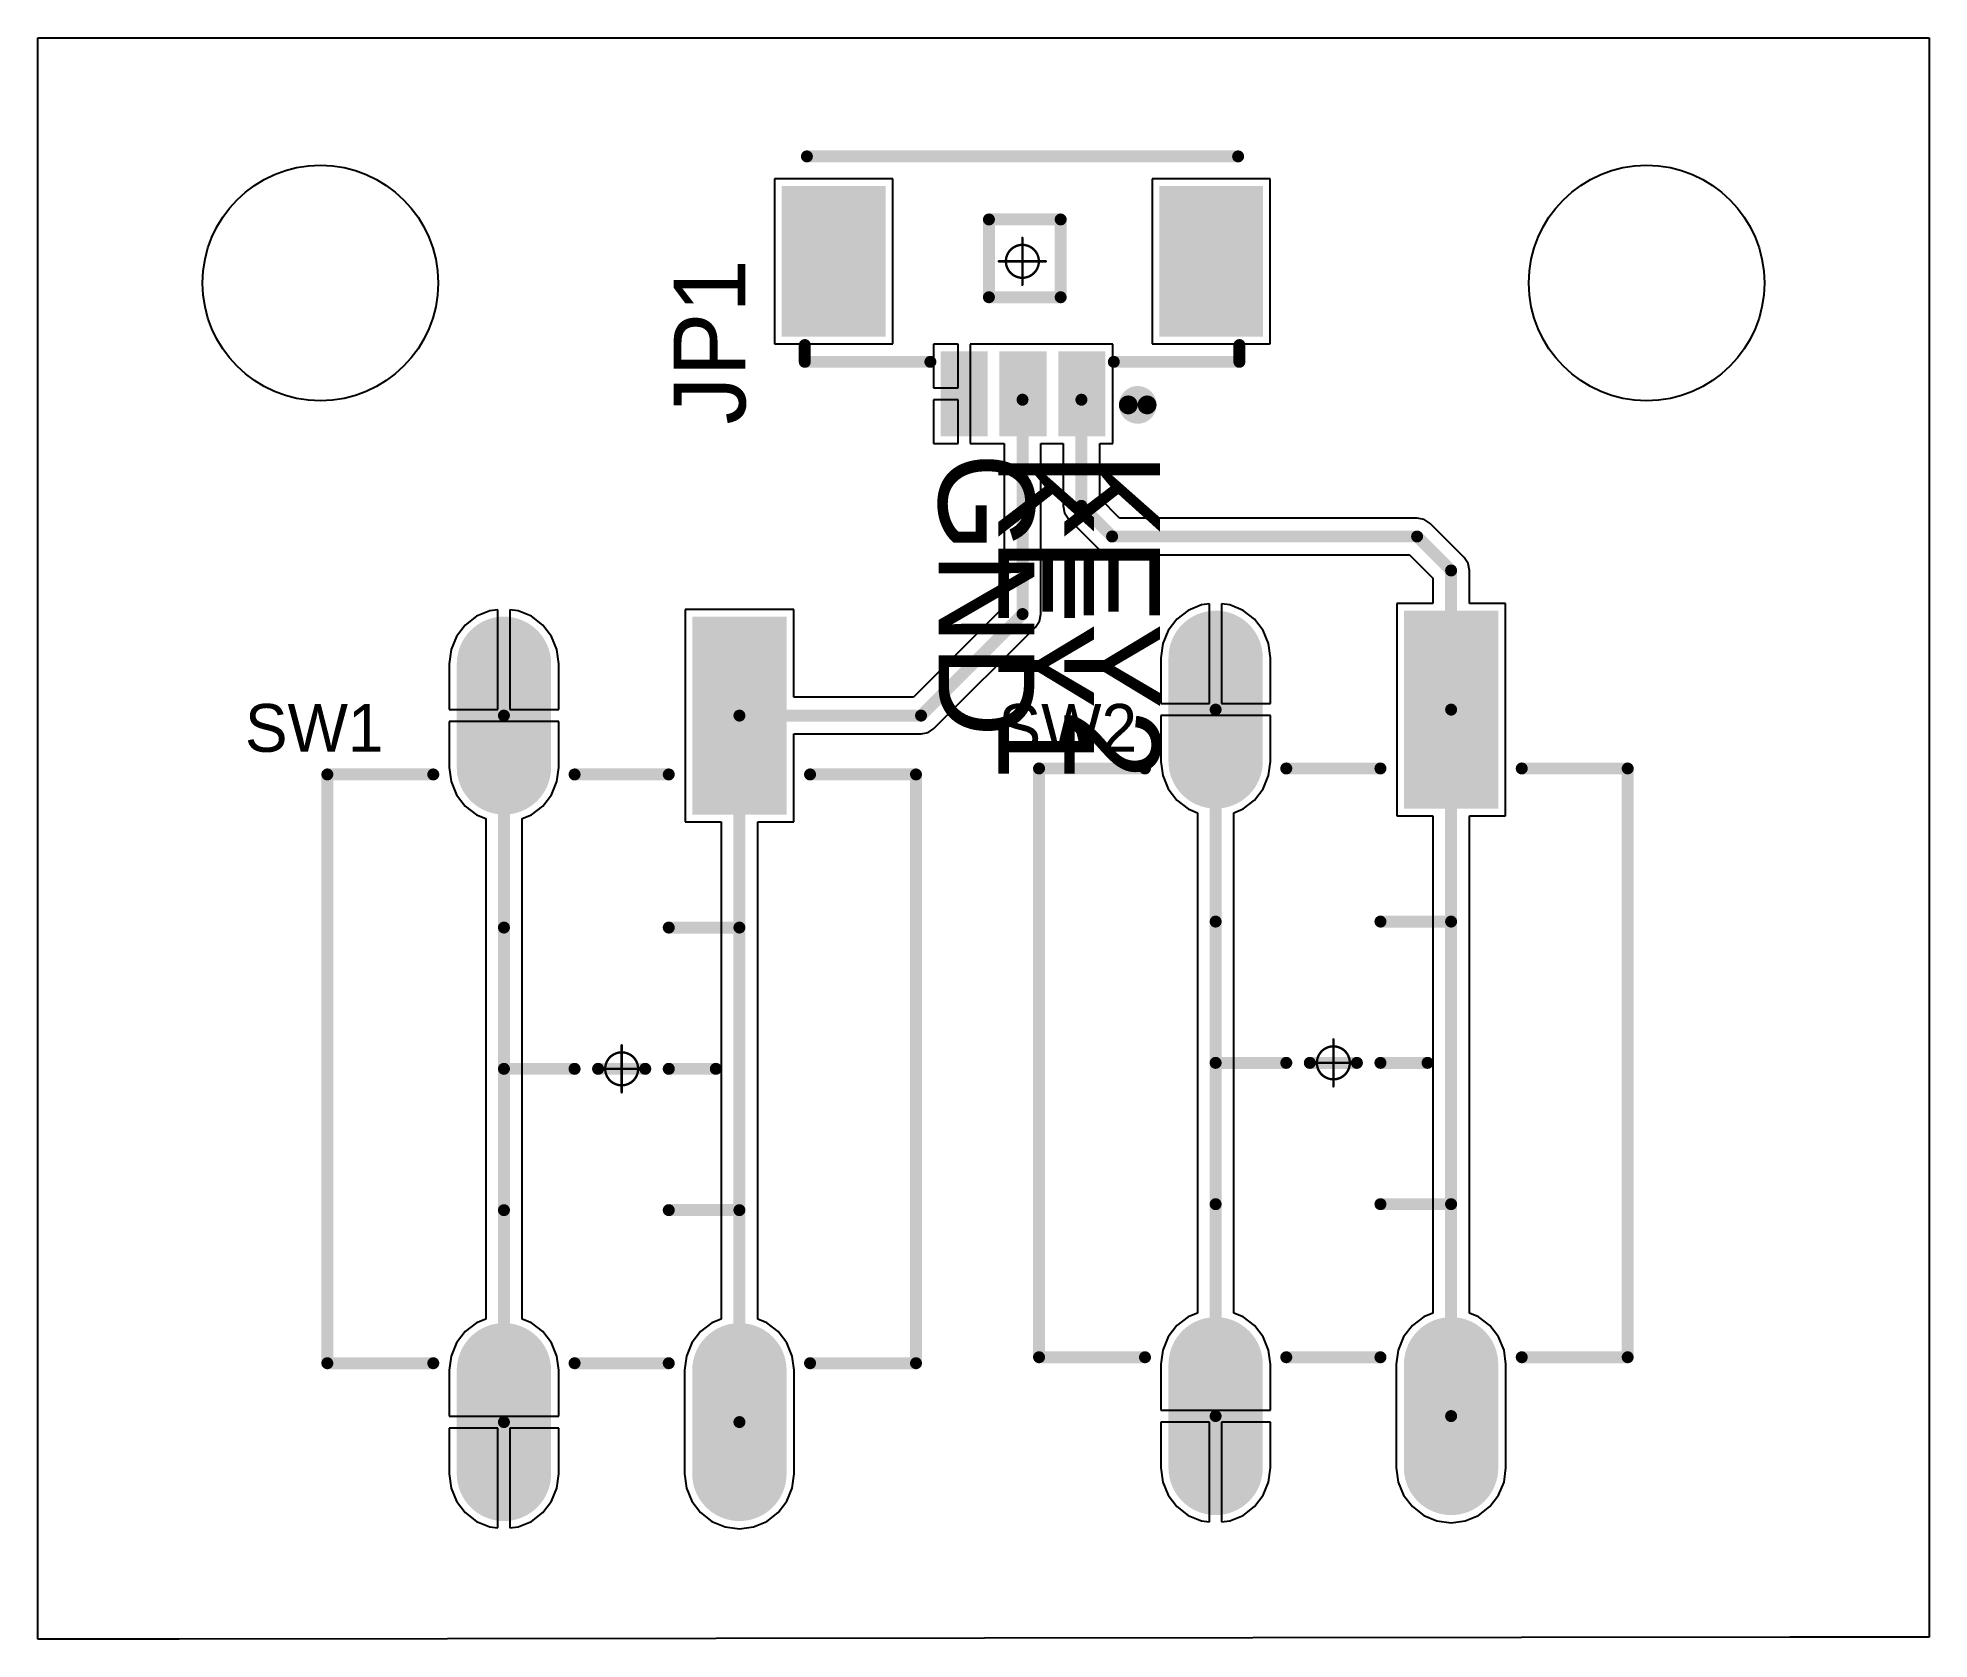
# Model space of a CAD drawing. Header units: millimetres. Extents: x 26.1 to 66.2, y 31.2 to 65.2.
import ezdxf

# ---------------------------------------------------------------- set-up
doc = ezdxf.new("R2010")
doc.units = ezdxf.units.MM
for name, color, linetype in [('KeepOutLayer', 6, 'Continuous'), ('Mechanical15', 56, 'Continuous'), ('TopLayer', 1, 'Continuous'), ('TopOverlay', 2, 'Continuous'), ('TopPaste', 8, 'Continuous'), ('TopSolder', 216, 'Continuous')]:
    doc.layers.add(name, color=color, linetype=linetype)

# ---------------------------------------------------------------- blocks, each defined once
blk = doc.blocks.new('TSW_SMD_12_12_7_1')
at = {"layer": 'Mechanical15', "const_width": 0.05}
for points in [[(0, -0.5), (0, 0.5)], [(0.5, 0), (-0.5, 0)]]:
    blk.add_lwpolyline(points, dxfattribs=at)
at = {"layer": 'Mechanical15'}
for points, const_width in [([(-0.012, 0.5, 1), (0.012, 0.5, 1)], 0.025), ([(-0.512, 0, 1), (-0.487, 0, 1)], 0.025), ([(0.35, 0, 1), (-0.35, 0, 1)], 0.05), ([(-0.362, 0, 1), (-0.337, 0, 1)], 0.025), ([(0.337, 0, 1), (0.362, 0, 1)], 0.025), ([(0.487, 0, 1), (0.512, 0, 1)], 0.025), ([(-0.012, -0.5, 1), (0.012, -0.5, 1)], 0.025)]:
    blk.add_lwpolyline(points, format="xyb", close=True, dxfattribs=dict(at, const_width=const_width))
at = {"layer": 'TopLayer', "const_width": 1.8}
for points in [[(8.6, 2.5), (6.4, 2.5)], [(-6.4, -2.5), (-8.6, -2.5)], [(8.6, -2.5), (6.4, -2.5)]]:
    blk.add_lwpolyline(points, dxfattribs=at)
at = {"layer": 'TopLayer', "const_width": 0.9}
for points in [[(5.95, 2.5, 1), (6.85, 2.5, 1)], [(8.15, 2.5, 1), (9.05, 2.5, 1)], [(-9.05, -2.5, 1), (-8.15, -2.5, 1)], [(-6.85, -2.5, 1), (-5.95, -2.5, 1)], [(5.95, -2.5, 1), (6.85, -2.5, 1)], [(8.15, -2.5, 1), (9.05, -2.5, 1)]]:
    blk.add_lwpolyline(points, format="xyb", close=True, dxfattribs=at)
at = {"layer": 'TopLayer'}
blk.add_solid([(-9.5, 1.6), (-5.5, 1.6), (-9.5, 3.4), (-5.5, 3.4)], dxfattribs=at)
at = {"layer": 'TopOverlay', "const_width": 0.254}
for points in [[(-6.25, 4), (-6.25, 6.25)], [(6.25, 6.25), (-6.25, 6.25)], [(6.25, 4), (6.25, 6.25)], [(3, 2.5), (-3, 2.5)], [(-3, 1), (-3, 2.5)], [(3, 1), (3, 2.5)], [(0, 1), (0, 2)], [(-6.25, -1), (-6.25, 1)], [(6.25, -1), (6.25, 1)], [(0, -0.5), (0, 0.5)], [(0, -2.5), (0, -1)], [(3, -2.5), (-3, -2.5)], [(-6.25, -6.25), (-6.25, -4)], [(6.25, -6.25), (6.25, -4)], [(6.25, -6.25), (-6.25, -6.25)]]:
    blk.add_lwpolyline(points, dxfattribs=at)
at = {"layer": 'TopOverlay', "const_width": 0.127}
for points in [[(-6.314, 6.25, 1), (-6.187, 6.25, 1)], [(-6.314, 6.25, 1), (-6.187, 6.25, 1)], [(6.187, 6.25, 1), (6.314, 6.25, 1)], [(6.187, 6.25, 1), (6.314, 6.25, 1)], [(-6.314, 4, 1), (-6.187, 4, 1)], [(6.187, 4, 1), (6.314, 4, 1)], [(-3.063, 2.5, 1), (-2.936, 2.5, 1)], [(-3.063, 2.5, 1), (-2.936, 2.5, 1)], [(2.937, 2.5, 1), (3.064, 2.5, 1)], [(2.937, 2.5, 1), (3.064, 2.5, 1)], [(-0.064, 2, 1), (0.064, 2, 1)], [(-6.314, 1, 1), (-6.187, 1, 1)], [(-3.063, 1, 1), (-2.936, 1, 1)], [(-0.064, 1, 1), (0.064, 1, 1)], [(2.937, 1, 1), (3.064, 1, 1)], [(6.187, 1, 1), (6.314, 1, 1)], [(-0.064, 0.5, 1), (0.064, 0.5, 1)], [(-0.064, -0.5, 1), (0.064, -0.5, 1)], [(-6.314, -1, 1), (-6.187, -1, 1)], [(-0.064, -1, 1), (0.064, -1, 1)], [(6.187, -1, 1), (6.314, -1, 1)], [(-3.063, -2.5, 1), (-2.936, -2.5, 1)], [(-0.064, -2.5, 1), (0.064, -2.5, 1)], [(2.937, -2.5, 1), (3.064, -2.5, 1)], [(-6.314, -4, 1), (-6.187, -4, 1)], [(6.187, -4, 1), (6.314, -4, 1)], [(-6.314, -6.25, 1), (-6.187, -6.25, 1)], [(-6.314, -6.25, 1), (-6.187, -6.25, 1)], [(6.187, -6.25, 1), (6.314, -6.25, 1)], [(6.187, -6.25, 1), (6.314, -6.25, 1)]]:
    blk.add_lwpolyline(points, format="xyb", close=True, dxfattribs=at)
at = {"layer": 'TopPaste', "const_width": 1.8}
for points in [[(8.6, 2.5), (6.4, 2.5)], [(-6.4, -2.5), (-8.6, -2.5)], [(8.6, -2.5), (6.4, -2.5)]]:
    blk.add_lwpolyline(points, dxfattribs=at)
at = {"layer": 'TopPaste', "const_width": 0.9}
for points in [[(5.95, 2.5, 1), (6.85, 2.5, 1)], [(8.15, 2.5, 1), (9.05, 2.5, 1)], [(-9.05, -2.5, 1), (-8.15, -2.5, 1)], [(-6.85, -2.5, 1), (-5.95, -2.5, 1)], [(5.95, -2.5, 1), (6.85, -2.5, 1)], [(8.15, -2.5, 1), (9.05, -2.5, 1)]]:
    blk.add_lwpolyline(points, format="xyb", close=True, dxfattribs=at)
at = {"layer": 'TopPaste'}
blk.add_solid([(-9.5, 1.6), (-5.5, 1.6), (-9.5, 3.4), (-5.5, 3.4)], dxfattribs=at)
at = {"layer": 'TopSolder', "const_width": 2.003}
for points in [[(8.6, 2.5), (6.4, 2.5)], [(-6.4, -2.5), (-8.6, -2.5)], [(8.6, -2.5), (6.4, -2.5)]]:
    blk.add_lwpolyline(points, dxfattribs=at)
at = {"layer": 'TopSolder', "const_width": 1.002}
for points in [[(5.899, 2.5, 1), (6.901, 2.5, 1)], [(8.099, 2.5, 1), (9.101, 2.5, 1)], [(-9.101, -2.5, 1), (-8.099, -2.5, 1)], [(-6.901, -2.5, 1), (-5.899, -2.5, 1)], [(5.899, -2.5, 1), (6.901, -2.5, 1)], [(8.099, -2.5, 1), (9.101, -2.5, 1)]]:
    blk.add_lwpolyline(points, format="xyb", close=True, dxfattribs=at)
at = {"layer": 'TopSolder'}
blk.add_solid([(-9.602, 1.498), (-5.398, 1.498), (-9.602, 3.502), (-5.398, 3.502)], dxfattribs=at)
blk = doc.blocks.new('TSW_SMD_12_12_7_2')
at = {"layer": 'Mechanical15', "const_width": 0.05}
for points in [[(0, -0.5), (0, 0.5)], [(0.5, 0), (-0.5, 0)]]:
    blk.add_lwpolyline(points, dxfattribs=at)
at = {"layer": 'Mechanical15'}
for points, const_width in [([(-0.012, 0.5, 1), (0.012, 0.5, 1)], 0.025), ([(-0.512, 0, 1), (-0.487, 0, 1)], 0.025), ([(0.35, 0, 1), (-0.35, 0, 1)], 0.05), ([(-0.362, 0, 1), (-0.337, 0, 1)], 0.025), ([(0.337, 0, 1), (0.362, 0, 1)], 0.025), ([(0.487, 0, 1), (0.512, 0, 1)], 0.025), ([(-0.012, -0.5, 1), (0.012, -0.5, 1)], 0.025)]:
    blk.add_lwpolyline(points, format="xyb", close=True, dxfattribs=dict(at, const_width=const_width))
at = {"layer": 'TopLayer', "const_width": 1.8}
for points in [[(8.6, 2.5), (6.4, 2.5)], [(-6.4, -2.5), (-8.6, -2.5)], [(8.6, -2.5), (6.4, -2.5)]]:
    blk.add_lwpolyline(points, dxfattribs=at)
at = {"layer": 'TopLayer', "const_width": 0.9}
for points in [[(5.95, 2.5, 1), (6.85, 2.5, 1)], [(8.15, 2.5, 1), (9.05, 2.5, 1)], [(-9.05, -2.5, 1), (-8.15, -2.5, 1)], [(-6.85, -2.5, 1), (-5.95, -2.5, 1)], [(5.95, -2.5, 1), (6.85, -2.5, 1)], [(8.15, -2.5, 1), (9.05, -2.5, 1)]]:
    blk.add_lwpolyline(points, format="xyb", close=True, dxfattribs=at)
at = {"layer": 'TopLayer'}
blk.add_solid([(-9.5, 1.6), (-5.5, 1.6), (-9.5, 3.4), (-5.5, 3.4)], dxfattribs=at)
at = {"layer": 'TopOverlay', "const_width": 0.254}
for points in [[(-6.25, 4), (-6.25, 6.25)], [(6.25, 6.25), (-6.25, 6.25)], [(6.25, 4), (6.25, 6.25)], [(3, 2.5), (-3, 2.5)], [(-3, 1), (-3, 2.5)], [(3, 1), (3, 2.5)], [(0, 1), (0, 2)], [(-6.25, -1), (-6.25, 1)], [(6.25, -1), (6.25, 1)], [(0, -0.5), (0, 0.5)], [(0, -2.5), (0, -1)], [(3, -2.5), (-3, -2.5)], [(-6.25, -6.25), (-6.25, -4)], [(6.25, -6.25), (6.25, -4)], [(6.25, -6.25), (-6.25, -6.25)]]:
    blk.add_lwpolyline(points, dxfattribs=at)
at = {"layer": 'TopOverlay', "const_width": 0.127}
for points in [[(-6.314, 6.25, 1), (-6.187, 6.25, 1)], [(-6.314, 6.25, 1), (-6.187, 6.25, 1)], [(6.187, 6.25, 1), (6.314, 6.25, 1)], [(6.187, 6.25, 1), (6.314, 6.25, 1)], [(-6.314, 4, 1), (-6.187, 4, 1)], [(6.187, 4, 1), (6.314, 4, 1)], [(-3.063, 2.5, 1), (-2.936, 2.5, 1)], [(-3.063, 2.5, 1), (-2.936, 2.5, 1)], [(2.937, 2.5, 1), (3.064, 2.5, 1)], [(2.937, 2.5, 1), (3.064, 2.5, 1)], [(-0.064, 2, 1), (0.064, 2, 1)], [(-6.314, 1, 1), (-6.187, 1, 1)], [(-3.063, 1, 1), (-2.936, 1, 1)], [(-0.064, 1, 1), (0.064, 1, 1)], [(2.937, 1, 1), (3.064, 1, 1)], [(6.187, 1, 1), (6.314, 1, 1)], [(-0.064, 0.5, 1), (0.064, 0.5, 1)], [(-0.064, -0.5, 1), (0.064, -0.5, 1)], [(-6.314, -1, 1), (-6.187, -1, 1)], [(-0.064, -1, 1), (0.064, -1, 1)], [(6.187, -1, 1), (6.314, -1, 1)], [(-3.063, -2.5, 1), (-2.936, -2.5, 1)], [(-0.064, -2.5, 1), (0.064, -2.5, 1)], [(2.937, -2.5, 1), (3.064, -2.5, 1)], [(-6.314, -4, 1), (-6.187, -4, 1)], [(6.187, -4, 1), (6.314, -4, 1)], [(-6.314, -6.25, 1), (-6.187, -6.25, 1)], [(-6.314, -6.25, 1), (-6.187, -6.25, 1)], [(6.187, -6.25, 1), (6.314, -6.25, 1)], [(6.187, -6.25, 1), (6.314, -6.25, 1)]]:
    blk.add_lwpolyline(points, format="xyb", close=True, dxfattribs=at)
at = {"layer": 'TopPaste', "const_width": 1.8}
for points in [[(8.6, 2.5), (6.4, 2.5)], [(-6.4, -2.5), (-8.6, -2.5)], [(8.6, -2.5), (6.4, -2.5)]]:
    blk.add_lwpolyline(points, dxfattribs=at)
at = {"layer": 'TopPaste', "const_width": 0.9}
for points in [[(5.95, 2.5, 1), (6.85, 2.5, 1)], [(8.15, 2.5, 1), (9.05, 2.5, 1)], [(-9.05, -2.5, 1), (-8.15, -2.5, 1)], [(-6.85, -2.5, 1), (-5.95, -2.5, 1)], [(5.95, -2.5, 1), (6.85, -2.5, 1)], [(8.15, -2.5, 1), (9.05, -2.5, 1)]]:
    blk.add_lwpolyline(points, format="xyb", close=True, dxfattribs=at)
at = {"layer": 'TopPaste'}
blk.add_solid([(-9.5, 1.6), (-5.5, 1.6), (-9.5, 3.4), (-5.5, 3.4)], dxfattribs=at)
at = {"layer": 'TopSolder', "const_width": 2.003}
for points in [[(8.6, 2.5), (6.4, 2.5)], [(-6.4, -2.5), (-8.6, -2.5)], [(8.6, -2.5), (6.4, -2.5)]]:
    blk.add_lwpolyline(points, dxfattribs=at)
at = {"layer": 'TopSolder', "const_width": 1.002}
for points in [[(5.899, 2.5, 1), (6.901, 2.5, 1)], [(8.099, 2.5, 1), (9.101, 2.5, 1)], [(-9.101, -2.5, 1), (-8.099, -2.5, 1)], [(-6.901, -2.5, 1), (-5.899, -2.5, 1)], [(5.899, -2.5, 1), (6.901, -2.5, 1)], [(8.099, -2.5, 1), (9.101, -2.5, 1)]]:
    blk.add_lwpolyline(points, format="xyb", close=True, dxfattribs=at)
at = {"layer": 'TopSolder'}
blk.add_solid([(-9.602, 1.498), (-5.398, 1.498), (-9.602, 3.502), (-5.398, 3.502)], dxfattribs=at)
blk = doc.blocks.new('MX_1_25_WS_3P_3')
at = {"layer": 'Mechanical15', "const_width": 0.05}
for points in [[(0, 0.5), (0, -0.5)], [(0.5, 0), (-0.5, 0)]]:
    blk.add_lwpolyline(points, dxfattribs=at)
at = {"layer": 'Mechanical15'}
for points, const_width in [([(-0.012, 0.5, 1), (0.012, 0.5, 1)], 0.025), ([(-0.512, 0, 1), (-0.487, 0, 1)], 0.025), ([(0.35, 0, 1), (-0.35, 0, 1)], 0.05), ([(-0.362, 0, 1), (-0.337, 0, 1)], 0.025), ([(0.337, 0, 1), (0.362, 0, 1)], 0.025), ([(0.487, 0, 1), (0.512, 0, 1)], 0.025), ([(-0.012, -0.5, 1), (0.012, -0.5, 1)], 0.025)]:
    blk.add_lwpolyline(points, format="xyb", close=True, dxfattribs=dict(at, const_width=const_width))
at = {"layer": 'TopLayer'}
for points in [[(-1.664, 2.011), (-0.864, 2.011), (-1.664, 3.611), (-0.864, 3.611)], [(-0.414, 2.011), (0.386, 2.011), (-0.414, 3.611), (0.386, 3.611)], [(0.836, 2.011), (1.636, 2.011), (0.836, 3.611), (1.636, 3.611)], [(-5.007, 1.5), (-5.007, -1.5), (-3.007, 1.5), (-3.007, -1.5)], [(3.007, 1.5), (3.007, -1.5), (5.007, 1.5), (5.007, -1.5)]]:
    blk.add_solid(points, dxfattribs=at)
at = {"layer": 'TopOverlay'}
for points, const_width in [([(-2.249, 3.048, 1), (-2.649, 3.048, 1)], 0.4), ([(-2.749, 3.048, 1), (-2.549, 3.048, 1)], 0.2), ([(-2.349, 3.048, 1), (-2.149, 3.048, 1)], 0.2), ([(-4.672, 2.134, 1), (-4.545, 2.134, 1)], 0.127), ([(-4.672, 2.134, 1), (-4.545, 2.134, 1)], 0.127), ([(-2.005, 2.134, 1), (-1.878, 2.134, 1)], 0.127), ([(1.89, 2.134, 1), (2.017, 2.134, 1)], 0.127), ([(4.557, 2.134, 1), (4.684, 2.134, 1)], 0.127), ([(4.557, 2.134, 1), (4.684, 2.134, 1)], 0.127), ([(-4.672, 1.778, 1), (-4.545, 1.778, 1)], 0.127), ([(4.557, 1.778, 1), (4.684, 1.778, 1)], 0.127), ([(-0.877, 0.762, 1), (-0.75, 0.762, 1)], 0.127), ([(-0.877, 0.762, 1), (-0.75, 0.762, 1)], 0.127), ([(0.647, 0.762, 1), (0.774, 0.762, 1)], 0.127), ([(0.647, 0.762, 1), (0.774, 0.762, 1)], 0.127), ([(-0.877, -0.889, 1), (-0.75, -0.889, 1)], 0.127), ([(-0.877, -0.889, 1), (-0.75, -0.889, 1)], 0.127), ([(0.647, -0.889, 1), (0.774, -0.889, 1)], 0.127), ([(0.647, -0.889, 1), (0.774, -0.889, 1)], 0.127), ([(-4.645, -2.228, 1), (-4.518, -2.228, 1)], 0.127), ([(4.512, -2.228, 1), (4.639, -2.228, 1)], 0.127)]:
    blk.add_lwpolyline(points, format="xyb", close=True, dxfattribs=dict(at, const_width=const_width))
at = {"layer": 'TopOverlay', "const_width": 0.254}
for points in [[(-4.608, 2.134), (-4.608, 1.778)], [(-1.941, 2.134), (-4.608, 2.134)], [(4.62, 2.134), (1.953, 2.134)], [(4.62, 2.134), (4.62, 1.778)], [(0.71, 0.762), (-0.814, 0.762)], [(-0.814, 0.762), (-0.814, -0.889)], [(0.71, 0.762), (0.71, -0.889)], [(0.71, -0.889), (-0.814, -0.889)], [(4.576, -2.228), (-4.581, -2.228)]]:
    blk.add_lwpolyline(points, dxfattribs=at)
at = {"layer": 'TopPaste'}
for points in [[(-1.664, 2.011), (-0.864, 2.011), (-1.664, 3.611), (-0.864, 3.611)], [(-0.414, 2.011), (0.386, 2.011), (-0.414, 3.611), (0.386, 3.611)], [(0.836, 2.011), (1.636, 2.011), (0.836, 3.611), (1.636, 3.611)], [(-5.007, 1.5), (-5.007, -1.5), (-3.007, 1.5), (-3.007, -1.5)], [(3.007, 1.5), (3.007, -1.5), (5.007, 1.5), (5.007, -1.5)]]:
    blk.add_solid(points, dxfattribs=at)
at = {"layer": 'TopSolder'}
for points in [[(-1.765, 1.909), (-0.762, 1.909), (-1.765, 3.712), (-0.762, 3.712)], [(-0.515, 1.909), (0.488, 1.909), (-0.515, 3.712), (0.488, 3.712)], [(0.735, 1.909), (1.738, 1.909), (0.735, 3.712), (1.738, 3.712)], [(-5.109, 1.602), (-5.109, -1.602), (-2.905, 1.602), (-2.905, -1.602)], [(2.905, 1.602), (2.905, -1.602), (5.109, 1.602), (5.109, -1.602)]]:
    blk.add_solid(points, dxfattribs=at)

msp = doc.modelspace()

# ---------------------------------------------------------------- linework, layer by layer
msp.add_line((63.246, 65.198), (66.246, 65.198))
for centre in [(32.083, 59.992), (60.246, 59.992)]:
    msp.add_circle(centre, 2.5)
at = {"layer": 'KeepOutLayer'}
for p, q in [((26.083, 31.198), (26.083, 65.198)), ((26.083, 65.198), (63.246, 65.198)), ((66.246, 65.198), (66.246, 31.242)), ((29.083, 31.198), (26.083, 31.198)), ((63.29, 31.242), (29.083, 31.198)), ((66.246, 31.242), (63.29, 31.242))]:
    msp.add_line(p, q, dxfattribs=at)
at = {"layer": 'TopLayer'}
for p, q in [((44.237, 62.206), (41.729, 62.206)), ((41.729, 62.206), (41.729, 58.698)), ((44.237, 58.698), (44.237, 62.206)), ((52.251, 62.206), (49.743, 62.206)), ((49.743, 62.206), (49.743, 58.698)), ((52.251, 58.698), (52.251, 62.206)), ((41.729, 58.698), (44.237, 58.698)), ((45.627, 58.695), (45.1, 58.695)), ((45.1, 58.695), (45.1, 57.768)), ((45.627, 57.768), (45.627, 58.695)), ((48.908, 58.695), (45.881, 58.695)), ((45.881, 58.695), (45.881, 57.641)), ((48.908, 56.587), (48.908, 58.695)), ((49.743, 58.698), (52.251, 58.698)), ((45.1, 57.768), (45.627, 57.768)), ((45.627, 57.514), (45.1, 57.514)), ((45.1, 57.514), (45.1, 56.587)), ((45.627, 56.587), (45.627, 57.514)), ((45.881, 57.641), (45.881, 56.587)), ((45.1, 56.587), (45.627, 56.587)), ((45.881, 56.587), (46.605, 56.587)), ((46.605, 56.587), (46.605, 53.124)), ((47.382, 52.963), (47.382, 56.587)), ((47.382, 56.587), (47.855, 56.587)), ((47.855, 56.587), (47.855, 55.261)), ((48.632, 55.422), (48.632, 56.587)), ((48.632, 56.587), (48.908, 56.587)), ((47.855, 55.261), (47.885, 55.113)), ((47.885, 55.113), (47.969, 54.987)), ((49.056, 54.998), (48.632, 55.422)), ((47.969, 54.987), (48.62, 54.335)), ((55.372, 54.998), (49.056, 54.998)), ((55.521, 54.969), (55.372, 54.998)), ((55.647, 54.885), (55.521, 54.969)), ((56.369, 54.163), (55.647, 54.885)), ((48.62, 54.335), (48.746, 54.251)), ((48.746, 54.251), (48.895, 54.222)), ((48.895, 54.222), (55.211, 54.222)), ((55.211, 54.222), (55.706, 53.727)), ((56.453, 54.037), (56.369, 54.163)), ((56.482, 53.888), (56.453, 54.037)), ((56.482, 53.188), (56.482, 53.888)), ((55.706, 53.727), (55.706, 53.188)), ((35.68, 53.031), (35.399, 52.915)), ((35.854, 53.054), (35.68, 53.031)), ((35.854, 50.934), (35.854, 53.054)), ((36.282, 53.031), (36.108, 53.054)), ((36.108, 53.054), (36.108, 50.934)), ((36.563, 52.915), (36.282, 53.031)), ((42.135, 53.061), (39.827, 53.061)), ((39.827, 53.061), (39.827, 48.553)), ((42.135, 51.195), (42.135, 53.061)), ((46.605, 53.124), (44.677, 51.195)), ((50.512, 53.042), (50.271, 52.857)), ((50.793, 53.158), (50.512, 53.042)), ((50.967, 53.181), (50.793, 53.158)), ((50.967, 51.061), (50.967, 53.181)), ((51.395, 53.158), (51.221, 53.181)), ((51.221, 53.181), (51.221, 51.061)), ((51.676, 53.042), (51.395, 53.158)), ((51.917, 52.857), (51.676, 53.042)), ((55.706, 53.188), (54.94, 53.188)), ((54.94, 53.188), (54.94, 48.68)), ((57.248, 53.188), (56.482, 53.188)), ((57.248, 48.68), (57.248, 53.188)), ((35.158, 52.73), (34.973, 52.489)), ((35.399, 52.915), (35.158, 52.73)), ((36.804, 52.73), (36.563, 52.915)), ((36.989, 52.489), (36.804, 52.73)), ((45.113, 50.532), (47.268, 52.688)), ((47.268, 52.688), (47.353, 52.814)), ((47.353, 52.814), (47.382, 52.963)), ((50.086, 52.616), (49.97, 52.335)), ((50.271, 52.857), (50.086, 52.616)), ((52.102, 52.616), (51.917, 52.857)), ((52.218, 52.335), (52.102, 52.616)), ((34.973, 52.489), (34.857, 52.208)), ((37.105, 52.208), (36.989, 52.489)), ((49.97, 52.335), (49.93, 52.034)), ((52.258, 52.034), (52.218, 52.335)), ((34.857, 52.208), (34.817, 51.907)), ((34.817, 51.907), (34.817, 50.934)), ((37.145, 51.907), (37.105, 52.208)), ((37.145, 50.934), (37.145, 51.907)), ((49.93, 52.034), (49.93, 51.061)), ((52.258, 51.061), (52.258, 52.034)), ((44.677, 51.195), (42.135, 51.195)), ((49.93, 51.061), (50.967, 51.061)), ((51.221, 51.061), (52.258, 51.061)), ((34.817, 50.934), (35.854, 50.934)), ((35.981, 50.68), (34.817, 50.68)), ((34.817, 50.68), (34.817, 49.707)), ((37.145, 50.68), (35.981, 50.68)), ((36.108, 50.934), (37.145, 50.934)), ((37.145, 49.707), (37.145, 50.68)), ((51.094, 50.807), (49.93, 50.807)), ((49.93, 50.807), (49.93, 49.834)), ((52.258, 50.807), (51.094, 50.807)), ((52.258, 49.834), (52.258, 50.807)), ((42.135, 48.553), (42.135, 50.419)), ((42.135, 50.419), (44.838, 50.419)), ((44.838, 50.419), (44.987, 50.448)), ((44.987, 50.448), (45.113, 50.532)), ((49.93, 49.834), (49.97, 49.533)), ((52.218, 49.533), (52.258, 49.834)), ((34.817, 49.707), (34.857, 49.406)), ((34.857, 49.406), (34.973, 49.125)), ((36.989, 49.125), (37.105, 49.406)), ((37.105, 49.406), (37.145, 49.707)), ((49.97, 49.533), (50.086, 49.252)), ((52.102, 49.252), (52.218, 49.533)), ((34.973, 49.125), (35.158, 48.884)), ((36.804, 48.884), (36.989, 49.125)), ((50.086, 49.252), (50.271, 49.011)), ((50.271, 49.011), (50.512, 48.826)), ((51.676, 48.826), (51.917, 49.011)), ((51.917, 49.011), (52.102, 49.252)), ((35.158, 48.884), (35.399, 48.699)), ((35.399, 48.699), (35.593, 48.619)), ((35.593, 48.619), (35.593, 37.995)), ((36.369, 48.619), (36.563, 48.699)), ((36.369, 37.995), (36.369, 48.619)), ((36.563, 48.699), (36.804, 48.884)), ((50.512, 48.826), (50.706, 48.746)), ((50.706, 48.746), (50.706, 38.122)), ((51.482, 48.746), (51.676, 48.826)), ((51.482, 38.122), (51.482, 48.746)), ((54.94, 48.68), (55.706, 48.68)), ((55.706, 48.68), (55.706, 38.122)), ((56.482, 38.122), (56.482, 48.68)), ((56.482, 48.68), (57.248, 48.68)), ((39.827, 48.553), (40.593, 48.553)), ((40.593, 48.553), (40.593, 37.995)), ((41.369, 37.995), (41.369, 48.553)), ((41.369, 48.553), (42.135, 48.553)), ((35.399, 37.915), (35.158, 37.73)), ((35.593, 37.995), (35.399, 37.915)), ((36.563, 37.915), (36.369, 37.995)), ((36.804, 37.73), (36.563, 37.915)), ((40.399, 37.915), (40.158, 37.73)), ((40.593, 37.995), (40.399, 37.915)), ((41.563, 37.915), (41.369, 37.995)), ((41.804, 37.73), (41.563, 37.915)), ((50.271, 37.857), (50.086, 37.616)), ((50.512, 38.042), (50.271, 37.857)), ((50.706, 38.122), (50.512, 38.042)), ((51.676, 38.042), (51.482, 38.122)), ((51.917, 37.857), (51.676, 38.042)), ((52.102, 37.616), (51.917, 37.857)), ((55.271, 37.857), (55.086, 37.616)), ((55.512, 38.042), (55.271, 37.857)), ((55.706, 38.122), (55.512, 38.042)), ((56.676, 38.042), (56.482, 38.122)), ((56.917, 37.857), (56.676, 38.042)), ((57.102, 37.616), (56.917, 37.857)), ((34.973, 37.489), (34.857, 37.208)), ((35.158, 37.73), (34.973, 37.489)), ((36.989, 37.489), (36.804, 37.73)), ((37.105, 37.208), (36.989, 37.489)), ((39.973, 37.489), (39.857, 37.208)), ((40.158, 37.73), (39.973, 37.489)), ((41.989, 37.489), (41.804, 37.73)), ((42.105, 37.208), (41.989, 37.489)), ((50.086, 37.616), (49.97, 37.335)), ((52.218, 37.335), (52.102, 37.616)), ((55.086, 37.616), (54.97, 37.335)), ((57.218, 37.335), (57.102, 37.616)), ((34.857, 37.208), (34.817, 36.907)), ((37.145, 36.907), (37.105, 37.208)), ((39.857, 37.208), (39.817, 36.907)), ((42.145, 36.907), (42.105, 37.208)), ((49.97, 37.335), (49.93, 37.034)), ((49.93, 37.034), (49.93, 36.061)), ((52.258, 37.034), (52.218, 37.335)), ((52.258, 36.061), (52.258, 37.034)), ((54.97, 37.335), (54.93, 37.034)), ((54.93, 37.034), (54.93, 34.834)), ((57.258, 37.034), (57.218, 37.335)), ((57.258, 34.834), (57.258, 37.034)), ((34.817, 36.907), (34.817, 35.934)), ((37.145, 35.934), (37.145, 36.907)), ((39.817, 36.907), (39.817, 34.707)), ((42.145, 34.707), (42.145, 36.907)), ((34.817, 35.934), (35.981, 35.934)), ((35.981, 35.934), (37.145, 35.934)), ((49.93, 36.061), (51.094, 36.061)), ((50.967, 35.807), (49.93, 35.807)), ((49.93, 35.807), (49.93, 34.834)), ((50.967, 33.687), (50.967, 35.807)), ((51.094, 36.061), (52.258, 36.061)), ((52.258, 35.807), (51.221, 35.807)), ((51.221, 35.807), (51.221, 33.687)), ((52.258, 34.834), (52.258, 35.807)), ((35.854, 35.68), (34.817, 35.68)), ((34.817, 35.68), (34.817, 34.707)), ((35.854, 33.56), (35.854, 35.68)), ((37.145, 35.68), (36.108, 35.68)), ((36.108, 35.68), (36.108, 33.56)), ((37.145, 34.707), (37.145, 35.68)), ((34.817, 34.707), (34.857, 34.406)), ((37.105, 34.406), (37.145, 34.707)), ((39.817, 34.707), (39.857, 34.406)), ((42.105, 34.406), (42.145, 34.707)), ((49.93, 34.834), (49.97, 34.533)), ((52.218, 34.533), (52.258, 34.834)), ((54.93, 34.834), (54.97, 34.533)), ((57.218, 34.533), (57.258, 34.834)), ((34.857, 34.406), (34.973, 34.125)), ((36.989, 34.125), (37.105, 34.406)), ((39.857, 34.406), (39.973, 34.125)), ((41.989, 34.125), (42.105, 34.406)), ((49.97, 34.533), (50.086, 34.252)), ((50.086, 34.252), (50.271, 34.011)), ((51.917, 34.011), (52.102, 34.252)), ((52.102, 34.252), (52.218, 34.533)), ((54.97, 34.533), (55.086, 34.252)), ((55.086, 34.252), (55.271, 34.011)), ((56.917, 34.011), (57.102, 34.252)), ((57.102, 34.252), (57.218, 34.533)), ((34.973, 34.125), (35.158, 33.884)), ((35.158, 33.884), (35.399, 33.699)), ((36.563, 33.699), (36.804, 33.884)), ((36.804, 33.884), (36.989, 34.125)), ((39.973, 34.125), (40.158, 33.884)), ((40.158, 33.884), (40.399, 33.699)), ((41.563, 33.699), (41.804, 33.884)), ((41.804, 33.884), (41.989, 34.125)), ((50.271, 34.011), (50.512, 33.826)), ((50.512, 33.826), (50.793, 33.71)), ((51.395, 33.71), (51.676, 33.826)), ((51.676, 33.826), (51.917, 34.011)), ((55.271, 34.011), (55.512, 33.826)), ((55.512, 33.826), (55.793, 33.71)), ((56.395, 33.71), (56.676, 33.826)), ((56.676, 33.826), (56.917, 34.011)), ((35.399, 33.699), (35.68, 33.583)), ((35.68, 33.583), (35.854, 33.56)), ((36.108, 33.56), (36.282, 33.583)), ((36.282, 33.583), (36.563, 33.699)), ((40.399, 33.699), (40.68, 33.583)), ((40.68, 33.583), (40.981, 33.543)), ((40.981, 33.543), (41.282, 33.583)), ((41.282, 33.583), (41.563, 33.699)), ((50.793, 33.71), (50.967, 33.687)), ((51.221, 33.687), (51.395, 33.71)), ((55.793, 33.71), (56.094, 33.67)), ((56.094, 33.67), (56.395, 33.71))]:
    msp.add_line(p, q, dxfattribs=at)
at = {"layer": 'TopLayer', "const_width": 0.254}
for points in [[(46.994, 52.963), (46.994, 57.514)], [(48.244, 55.261), (48.244, 57.514)], [(48.244, 55.261), (48.895, 54.61)], [(48.895, 54.61), (55.372, 54.61)], [(55.372, 54.61), (56.094, 53.888)], [(56.094, 50.934), (56.094, 53.888)], [(44.838, 50.807), (46.994, 52.963)], [(51.094, 35.934), (51.094, 50.934)], [(56.094, 35.934), (56.094, 50.934)], [(35.981, 35.807), (35.981, 50.807)], [(40.981, 35.807), (40.981, 50.807)], [(40.981, 50.807), (44.838, 50.807)]]:
    msp.add_lwpolyline(points, dxfattribs=at)
at = {"layer": 'TopLayer', "const_width": 0.127}
for points in [[(46.93, 57.514, 1), (47.057, 57.514, 1)], [(48.18, 57.514, 1), (48.307, 57.514, 1)], [(48.18, 55.261, 1), (48.307, 55.261, 1)], [(48.18, 55.261, 1), (48.307, 55.261, 1)], [(48.831, 54.61, 1), (48.959, 54.61, 1)], [(48.831, 54.61, 1), (48.959, 54.61, 1)], [(55.309, 54.61, 1), (55.435, 54.61, 1)], [(55.309, 54.61, 1), (55.435, 54.61, 1)], [(56.031, 53.888, 1), (56.158, 53.888, 1)], [(56.031, 53.888, 1), (56.158, 53.888, 1)], [(46.93, 52.963, 1), (47.057, 52.963, 1)], [(46.93, 52.963, 1), (47.057, 52.963, 1)], [(51.03, 50.934, 1), (51.157, 50.934, 1)], [(56.031, 50.934, 1), (56.158, 50.934, 1)], [(56.031, 50.934, 1), (56.158, 50.934, 1)], [(35.917, 50.807, 1), (36.044, 50.807, 1)], [(40.918, 50.807, 1), (41.045, 50.807, 1)], [(40.918, 50.807, 1), (41.045, 50.807, 1)], [(44.775, 50.807, 1), (44.902, 50.807, 1)], [(44.775, 50.807, 1), (44.902, 50.807, 1)], [(35.917, 35.807, 1), (36.044, 35.807, 1)], [(40.918, 35.807, 1), (41.045, 35.807, 1)], [(51.03, 35.934, 1), (51.157, 35.934, 1)], [(56.031, 35.934, 1), (56.158, 35.934, 1)]]:
    msp.add_lwpolyline(points, format="xyb", close=True, dxfattribs=at)

# ---------------------------------------------------------------- block references
for name, p, rotation in [('MX_1_25_WS_3P_3', (46.99, 60.452), 180), ('TSW_SMD_12_12_7_1', (53.594, 43.434), 270), ('TSW_SMD_12_12_7_2', (38.481, 43.307), 270)]:
    msp.add_blockref(name, p, dxfattribs=dict(rotation=rotation))

# ---------------------------------------------------------------- texts
at = {"layer": 'TopOverlay'}
for s, height, rotation, p in [('JP1', 1.524, 90, (41.11, 56.985)), ('GND', 2.032, 270, (45.212, 56.388)), ('KEY1', 2.032, 270, (46.482, 56.388)), ('KEY2', 2.032, 270, (47.879, 56.388))]:
    msp.add_text(s, height=height, rotation=rotation, dxfattribs=at).set_placement(p)
for s, p in [('SW1', (30.48, 50.038)), ('SW2', (46.482, 50.038))]:
    msp.add_text(s, height=1.016, dxfattribs=at).set_placement(p)

doc.saveas('drawing.dxf')
